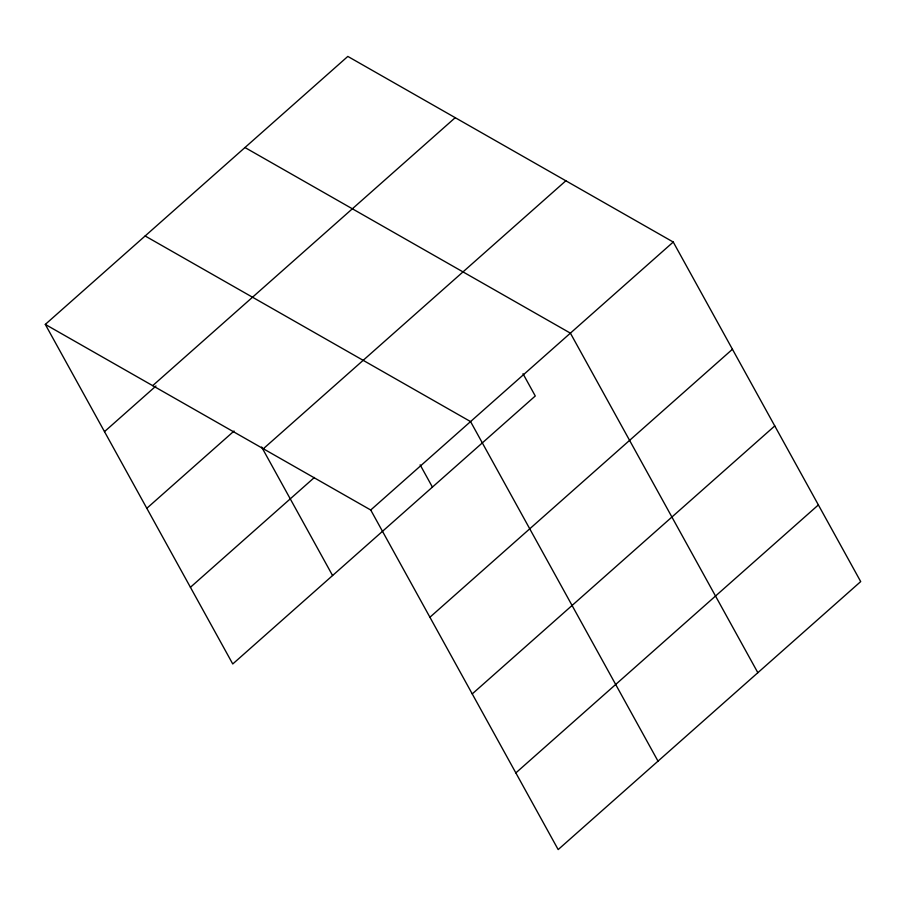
<?xml version="1.0" encoding="UTF-8"?>
<svg xmlns="http://www.w3.org/2000/svg" width="906" height="906" viewBox="0 0 906 906"><rect width="100%" height="100%" fill="white"/><g stroke="black" fill="none" stroke-linecap="round" stroke-linejoin="round"><path stroke-width="1.36" d="M45.3 324.405L347.825 56.421L673.249 242.038L860.7 581.595L558.175 849.579L370.724 510.01L45.3 324.405L232.751 663.962L535.276 395.99L522.989 373.725M152.695 385.65L455.22 117.678M104.496 431.63L155.979 386.013M146.817 508.3L234.042 431.041M263.329 448.764L565.865 180.781M190.419 587.292L314.427 477.451M370.724 510.01L673.249 242.038M429.92 617.235L732.444 349.263M472.241 693.905L774.766 425.933M515.842 772.909L818.378 504.925M244.971 147.531L570.395 333.148L757.846 672.705M145.13 235.968L470.554 421.584L658.005 761.142M420.124 464.835L432.422 487.1M261.641 447.02L332.581 575.537"/></g></svg>
